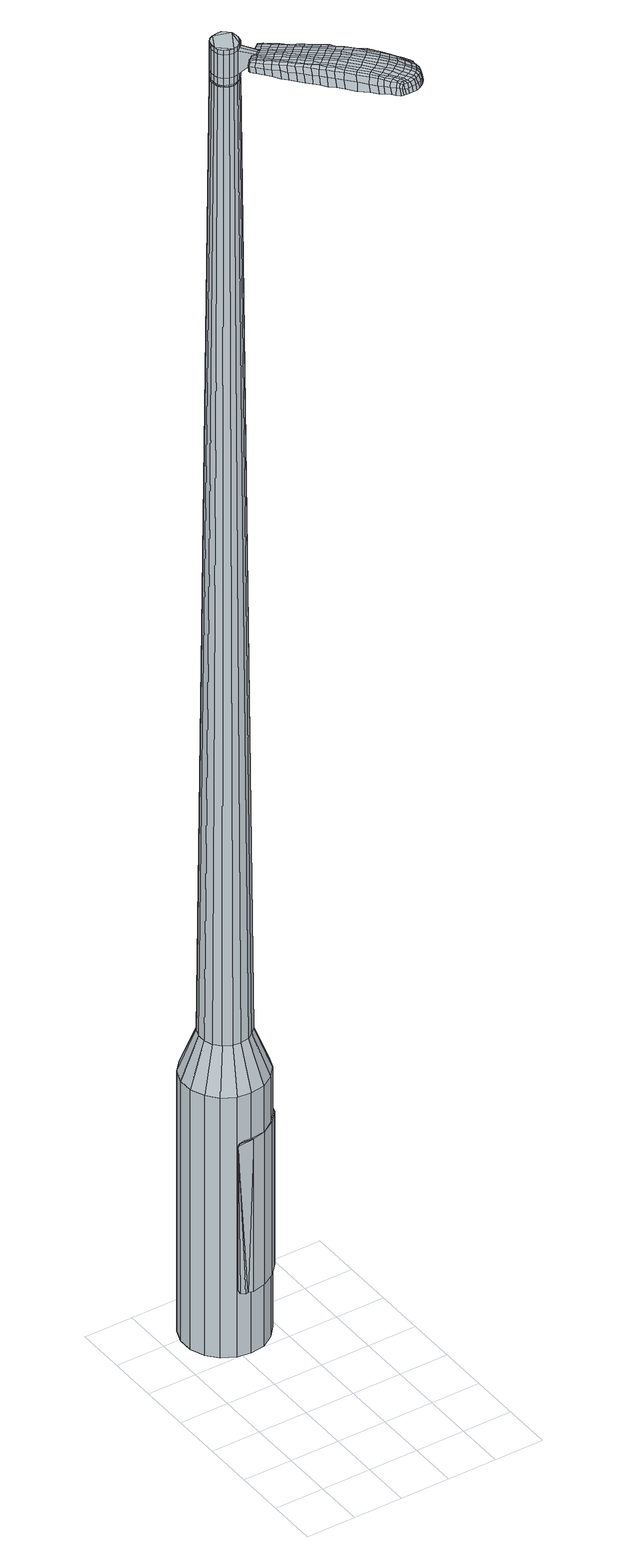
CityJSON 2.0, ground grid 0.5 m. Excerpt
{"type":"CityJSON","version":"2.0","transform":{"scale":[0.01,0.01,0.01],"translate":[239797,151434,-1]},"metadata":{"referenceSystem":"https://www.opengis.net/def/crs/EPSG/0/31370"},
"CityObjects":{
"object1":{"type":"GenericCityObject","attributes":{"cluster":862,"mean_distance_to_centroid":0.283,"new_centroid_x":239797.57,"new_centroid_y":151436.41,"mean_distance_to_camera":12.74,"H1":10.54,"H2":10.17,"Z_final":116.22,"cluster2":-1,"proj_x":239793.59,"proj_y":151439.79,"id_line":83741,"bearing_l":40.37,"distance":5.22,"orientation":"right","G_obj":310.37},"geometry":[{"type":"MultiSurface","lod":"2","boundaries":[[[0,1,2,3]],[[1,4,5,2]],[[4,6,7,5]],[[6,8,9,7]],[[8,10,11,9]],[[10,12,13,11]],[[12,14,15,13]],[[14,16,17,15]],[[16,18,19,17]],[[18,20,21,19]],[[20,22,23,21]],[[22,24,25,23]],[[24,26,27,25]],[[26,28,29,27]],[[28,30,31,29]],[[30,32,33,31]],[[32,34,35,33]],[[34,0,3,35]],[[36,37,38,39]],[[38,40,41,42]],[[41,43,42]],[[42,44,45,46]],[[45,47,46]],[[46,48,49,50]],[[49,51,50]],[[42,46,50,38]],[[50,52,39,38]],[[53,36,39]],[[2,5,7,35]],[[7,9,11,15]],[[11,13,15]],[[15,17,19,23]],[[19,21,23]],[[23,25,27,31]],[[27,29,31]],[[15,23,31,7]],[[31,33,35,7]],[[3,2,35]],[[1,0,54,55]],[[0,34,56,54]],[[34,32,57,56]],[[32,30,58,57]],[[30,28,59,58]],[[28,26,60,59]],[[26,24,61,60]],[[24,22,62,61]],[[22,20,63,62]],[[20,18,64,63]],[[18,16,65,64]],[[16,14,66,65]],[[14,12,67,66]],[[12,10,68,67]],[[10,8,69,68]],[[8,6,70,69]],[[6,4,71,70]],[[4,1,55,71]],[[55,54,72,73]],[[54,56,74,72]],[[56,57,75,74]],[[57,58,76,75]],[[58,59,77,76]],[[59,60,78,77]],[[60,61,79,78]],[[61,62,80,79]],[[62,63,81,80]],[[63,64,82,81]],[[64,65,83,82]],[[65,66,84,83]],[[66,67,85,84]],[[67,68,86,85]],[[68,69,87,86]],[[69,70,88,87]],[[70,71,89,88]],[[71,55,73,89]],[[90,91,92,93]],[[94,95,91,90]],[[75,96,95,94]],[[76,97,96,75]],[[98,99,97,76]],[[100,101,99,98]],[[102,103,101,100]],[[80,104,103,102]],[[105,106,104,80]],[[107,108,106,105]],[[109,110,108,107]],[[84,111,110,109]],[[112,113,111,84]],[[114,115,113,112]],[[116,117,115,114]],[[118,119,117,116]],[[120,121,119,118]],[[93,92,121,120]],[[122,123,124,125]],[[126,122,125,127]],[[128,126,127,129]],[[130,128,129,131]],[[132,130,131,133]],[[134,132,133,135]],[[136,134,135,137]],[[138,136,137,139]],[[140,138,139,141]],[[142,140,141,143]],[[144,142,143,145]],[[146,144,145,147]],[[148,146,147,149]],[[150,148,149,151]],[[152,150,151,153]],[[154,152,153,155]],[[73,72,90,93]],[[72,74,94,90]],[[74,75,94]],[[77,98,76]],[[77,78,100,98]],[[78,79,102,100]],[[79,80,102]],[[81,105,80]],[[81,82,107,105]],[[82,83,109,107]],[[83,84,109]],[[85,112,84]],[[85,86,114,112]],[[86,87,116,114]],[[87,88,118,116]],[[88,89,120,118]],[[89,73,93,120]],[[156,157,92,91]],[[157,158,121,92]],[[158,159,119,121]],[[159,160,117,119]],[[160,161,115,117]],[[161,162,113,115]],[[162,111,113]],[[163,110,111]],[[163,164,108,110]],[[164,165,106,108]],[[165,104,106]],[[166,103,104]],[[166,167,101,103]],[[167,168,99,101]],[[168,97,99]],[[169,95,96]],[[169,156,91,95]],[[39,52,154,170]],[[157,156,171,155]],[[53,39,170,123]],[[156,169,124,171]],[[36,53,123,122]],[[169,96,125,124]],[[37,36,122,126]],[[96,97,127,125]],[[38,37,126,128]],[[97,168,129,127]],[[40,38,128,130]],[[168,167,131,129]],[[41,40,130,132]],[[167,166,133,131]],[[43,41,132,134]],[[166,104,135,133]],[[42,43,134,136]],[[104,165,137,135]],[[44,42,136,138]],[[165,164,139,137]],[[45,44,138,140]],[[164,163,141,139]],[[47,45,140,142]],[[163,111,143,141]],[[46,47,142,144]],[[111,162,145,143]],[[48,46,144,146]],[[162,161,147,145]],[[49,48,146,148]],[[161,160,149,147]],[[51,49,148,150]],[[160,159,151,149]],[[50,51,150,152]],[[159,158,153,151]],[[52,50,152,154]],[[158,157,155,153]],[[154,155,172,173]],[[155,171,174,172]],[[171,124,175,174]],[[124,123,176,175]],[[123,170,177,176]],[[170,154,173,177]],[[178,179,180,181]],[[182,178,181,183]],[[178,182,184,185]],[[179,178,185,186]],[[187,188,189,190]],[[191,187,190,192]],[[187,191,193,194]],[[188,187,194,195]],[[196,197,198,199]],[[200,196,199,201]],[[196,200,202,203]],[[197,196,203,204]],[[205,206,207,208]],[[209,205,208,210]],[[205,209,211,212]],[[206,205,212,213]],[[214,215,216,217]],[[218,214,217,219]],[[214,218,220,221]],[[215,214,221,222]],[[223,224,225,226]],[[227,223,226,228]],[[223,227,229,230]],[[224,223,230,231]],[[232,233,234,235]],[[224,232,235,225]],[[232,224,231,236]],[[233,232,236,237]],[[238,239,240,241]],[[233,238,241,234]],[[238,233,237,242]],[[239,238,242,243]],[[244,182,183,245]],[[239,244,245,240]],[[244,239,243,246]],[[182,244,246,184]],[[247,248,249,250]],[[251,247,250,252]],[[247,251,253,254]],[[248,247,254,255]],[[256,257,258,259]],[[248,256,259,249]],[[256,248,255,260]],[[257,256,260,261]],[[262,263,264,265]],[[257,262,265,258]],[[262,257,261,266]],[[263,262,266,267]],[[268,269,270,271]],[[263,268,271,264]],[[268,263,267,272]],[[269,268,272,273]],[[274,179,186,275]],[[269,274,275,270]],[[274,269,273,276]],[[179,274,276,180]],[[277,278,279,280]],[[281,277,280,282]],[[277,281,283,284]],[[278,277,284,285]],[[286,287,288,289]],[[278,286,289,279]],[[286,278,285,290]],[[287,286,290,291]],[[292,293,294,295]],[[287,292,295,288]],[[292,287,291,296]],[[293,292,296,297]],[[298,191,192,299]],[[293,298,299,294]],[[298,293,297,300]],[[191,298,300,193]],[[301,302,303,304]],[[305,301,304,306]],[[301,305,307,308]],[[302,301,308,309]],[[310,311,312,313]],[[302,310,313,303]],[[310,302,309,314]],[[311,310,314,315]],[[316,317,318,319]],[[311,316,319,312]],[[316,311,315,320]],[[317,316,320,321]],[[322,323,324,325]],[[317,322,325,318]],[[322,317,321,326]],[[323,322,326,327]],[[328,188,195,329]],[[323,328,329,324]],[[328,323,327,330]],[[188,328,330,189]],[[331,217,216,332]],[[333,331,332,334]],[[331,333,335,336]],[[217,331,336,219]],[[337,333,334,338]],[[339,337,338,340]],[[337,339,341,342]],[[333,337,342,335]],[[343,339,340,344]],[[345,343,344,346]],[[343,345,347,348]],[[339,343,348,341]],[[349,345,346,350]],[[351,349,350,352]],[[349,351,353,354]],[[345,349,354,347]],[[355,351,352,356]],[[206,355,356,207]],[[355,206,213,357]],[[351,355,357,353]],[[358,359,204,203]],[[360,358,203,202]],[[358,360,361,362]],[[359,358,362,363]],[[364,365,363,362]],[[366,364,362,361]],[[364,366,367,368]],[[365,364,368,369]],[[370,371,369,368]],[[372,370,368,367]],[[370,372,373,374]],[[371,370,374,375]],[[376,377,375,374]],[[378,376,374,373]],[[376,378,211,209]],[[377,376,209,210]],[[379,380,381,382]],[[281,379,382,283]],[[379,281,282,383]],[[380,379,383,384]],[[385,200,201,386]],[[380,385,386,381]],[[385,380,384,387]],[[200,385,387,202]],[[388,389,390,391]],[[227,388,391,229]],[[388,227,228,392]],[[389,388,392,393]],[[394,395,396,397]],[[389,394,397,390]],[[394,389,393,398]],[[395,394,398,399]],[[400,197,204,401]],[[395,400,401,396]],[[400,395,399,402]],[[197,400,402,198]],[[403,404,405,406]],[[185,403,406,186]],[[403,185,184,407]],[[404,403,407,408]],[[409,410,411,412]],[[404,409,412,405]],[[409,404,408,413]],[[410,409,413,414]],[[415,208,207,416]],[[410,415,416,411]],[[415,410,414,417]],[[208,415,417,210]],[[418,419,420,421]],[[190,418,421,192]],[[418,190,189,422]],[[419,418,422,423]],[[424,212,211,425]],[[419,424,425,420]],[[424,419,423,426]],[[212,424,426,213]],[[427,428,429,430]],[[305,427,430,307]],[[427,305,306,431]],[[428,427,431,432]],[[433,218,219,434]],[[428,433,434,429]],[[433,428,432,435]],[[218,433,435,220]],[[436,437,438,439]],[[251,436,439,253]],[[436,251,252,440]],[[437,436,440,441]],[[442,443,444,445]],[[437,442,445,438]],[[442,437,441,446]],[[443,442,446,447]],[[448,215,222,449]],[[443,448,449,444]],[[448,443,447,450]],[[215,448,450,216]],[[451,452,441,440]],[[250,451,440,252]],[[451,250,249,453]],[[452,451,453,454]],[[455,456,447,446]],[[452,455,446,441]],[[455,452,454,457]],[[456,455,457,458]],[[459,332,216,450]],[[456,459,450,447]],[[459,456,458,460]],[[332,459,460,334]],[[461,462,463,464]],[[308,461,464,309]],[[461,308,307,430]],[[462,461,430,429]],[[465,336,335,466]],[[462,465,466,463]],[[465,462,429,434]],[[336,465,434,219]],[[467,468,454,453]],[[259,467,453,249]],[[467,259,258,469]],[[468,467,469,470]],[[471,472,458,457]],[[468,471,457,454]],[[471,468,470,473]],[[472,471,473,474]],[[475,338,334,460]],[[472,475,460,458]],[[475,472,474,476]],[[338,475,476,340]],[[477,478,479,480]],[[314,477,480,315]],[[477,314,309,464]],[[478,477,464,463]],[[481,342,341,482]],[[478,481,482,479]],[[481,478,463,466]],[[342,481,466,335]],[[483,484,470,469]],[[265,483,469,258]],[[483,265,264,485]],[[484,483,485,486]],[[487,488,474,473]],[[484,487,473,470]],[[487,484,486,489]],[[488,487,489,490]],[[491,344,340,476]],[[488,491,476,474]],[[491,488,490,492]],[[344,491,492,346]],[[493,494,495,496]],[[320,493,496,321]],[[493,320,315,480]],[[494,493,480,479]],[[497,348,347,498]],[[494,497,498,495]],[[497,494,479,482]],[[348,497,482,341]],[[499,500,486,485]],[[271,499,485,264]],[[499,271,270,501]],[[500,499,501,502]],[[503,504,490,489]],[[500,503,489,486]],[[503,500,502,505]],[[504,503,505,506]],[[507,350,346,492]],[[504,507,492,490]],[[507,504,506,508]],[[350,507,508,352]],[[509,510,511,512]],[[326,509,512,327]],[[509,326,321,496]],[[510,509,496,495]],[[513,354,353,514]],[[510,513,514,511]],[[513,510,495,498]],[[354,513,498,347]],[[515,516,502,501]],[[275,515,501,270]],[[515,275,186,406]],[[516,515,406,405]],[[517,518,506,505]],[[516,517,505,502]],[[517,516,405,412]],[[518,517,412,411]],[[519,356,352,508]],[[518,519,508,506]],[[519,518,411,416]],[[356,519,416,207]],[[520,521,423,422]],[[330,520,422,189]],[[520,330,327,512]],[[521,520,512,511]],[[522,357,213,426]],[[521,522,426,423]],[[522,521,511,514]],[[357,522,514,353]],[[523,524,384,383]],[[280,523,383,282]],[[523,280,279,525]],[[524,523,525,526]],[[527,360,202,387]],[[524,527,387,384]],[[527,524,526,528]],[[360,527,528,361]],[[529,530,531,532]],[[230,529,532,231]],[[529,230,229,391]],[[530,529,391,390]],[[533,534,535,536]],[[530,533,536,531]],[[533,530,390,397]],[[534,533,397,396]],[[537,359,363,538]],[[534,537,538,535]],[[537,534,396,401]],[[359,537,401,204]],[[539,540,526,525]],[[289,539,525,279]],[[539,289,288,541]],[[540,539,541,542]],[[543,366,361,528]],[[540,543,528,526]],[[543,540,542,544]],[[366,543,544,367]],[[545,546,547,548]],[[236,545,548,237]],[[545,236,231,532]],[[546,545,532,531]],[[549,550,551,552]],[[546,549,552,547]],[[549,546,531,536]],[[550,549,536,535]],[[553,365,369,554]],[[550,553,554,551]],[[553,550,535,538]],[[365,553,538,363]],[[555,556,542,541]],[[295,555,541,288]],[[555,295,294,557]],[[556,555,557,558]],[[559,372,367,544]],[[556,559,544,542]],[[559,556,558,560]],[[372,559,560,373]],[[561,562,563,564]],[[242,561,564,243]],[[561,242,237,548]],[[562,561,548,547]],[[565,566,567,568]],[[562,565,568,563]],[[565,562,547,552]],[[566,565,552,551]],[[569,371,375,570]],[[566,569,570,567]],[[569,566,551,554]],[[371,569,554,369]],[[571,572,558,557]],[[299,571,557,294]],[[571,299,192,421]],[[572,571,421,420]],[[573,378,373,560]],[[572,573,560,558]],[[573,572,420,425]],[[378,573,425,211]],[[574,575,408,407]],[[246,574,407,184]],[[574,246,243,564]],[[575,574,564,563]],[[576,577,414,413]],[[575,576,413,408]],[[576,575,563,568]],[[577,576,568,567]],[[578,377,210,417]],[[577,578,417,414]],[[578,577,567,570]],[[377,578,570,375]],[[579,580,581,582]],[[582,581,583,584]],[[585,583,581,586]],[[586,581,580,587]],[[588,589,590,591]],[[591,590,592,593]],[[594,592,590,595]],[[595,590,589,596]],[[597,598,599,600]],[[600,599,601,602]],[[603,601,599,604]],[[604,599,598,605]],[[606,607,608,609]],[[609,608,610,611]],[[612,610,608,613]],[[613,608,607,614]],[[615,616,617,618]],[[618,617,619,620]],[[621,619,617,622]],[[622,617,616,623]],[[624,625,626,627]],[[627,626,628,629]],[[630,628,626,631]],[[631,626,625,632]],[[633,634,635,636]],[[636,635,625,624]],[[632,625,635,637]],[[637,635,634,638]],[[639,640,641,642]],[[642,641,634,633]],[[638,634,641,643]],[[643,641,640,644]],[[584,583,645,646]],[[646,645,640,639]],[[644,640,645,647]],[[647,645,583,585]],[[648,649,650,651]],[[651,650,652,653]],[[654,652,650,655]],[[655,650,649,656]],[[657,658,659,660]],[[660,659,649,648]],[[656,649,659,661]],[[661,659,658,662]],[[663,664,665,666]],[[666,665,658,657]],[[662,658,665,667]],[[667,665,664,668]],[[669,670,671,672]],[[672,671,664,663]],[[668,664,671,673]],[[673,671,670,674]],[[587,580,675,676]],[[676,675,670,669]],[[674,670,675,677]],[[677,675,580,579]],[[678,679,680,681]],[[681,680,682,683]],[[684,682,680,685]],[[685,680,679,686]],[[687,688,689,690]],[[690,689,679,678]],[[686,679,689,691]],[[691,689,688,692]],[[693,694,695,696]],[[696,695,688,687]],[[692,688,695,697]],[[697,695,694,698]],[[593,592,699,700]],[[700,699,694,693]],[[698,694,699,701]],[[701,699,592,594]],[[702,703,704,705]],[[705,704,706,707]],[[708,706,704,709]],[[709,704,703,710]],[[711,712,713,714]],[[714,713,703,702]],[[710,703,713,715]],[[715,713,712,716]],[[717,718,719,720]],[[720,719,712,711]],[[716,712,719,721]],[[721,719,718,722]],[[723,724,725,726]],[[726,725,718,717]],[[722,718,725,727]],[[727,725,724,728]],[[596,589,729,730]],[[730,729,724,723]],[[728,724,729,731]],[[731,729,589,588]],[[615,618,732,733]],[[733,732,734,735]],[[736,734,732,737]],[[737,732,618,620]],[[735,734,738,739]],[[739,738,740,741]],[[742,740,738,743]],[[743,738,734,736]],[[741,740,744,745]],[[745,744,746,747]],[[748,746,744,749]],[[749,744,740,742]],[[747,746,750,751]],[[751,750,752,753]],[[754,752,750,755]],[[755,750,746,748]],[[753,752,756,757]],[[757,756,607,606]],[[614,607,756,758]],[[758,756,752,754]],[[605,759,760,604]],[[604,760,761,603]],[[762,761,760,763]],[[763,760,759,764]],[[764,765,766,763]],[[763,766,767,762]],[[768,767,766,769]],[[769,766,765,770]],[[770,771,772,769]],[[769,772,773,768]],[[774,773,772,775]],[[775,772,771,776]],[[776,777,778,775]],[[775,778,779,774]],[[612,779,778,610]],[[610,778,777,611]],[[780,781,782,783]],[[783,782,682,684]],[[683,682,782,784]],[[784,782,781,785]],[[602,601,786,787]],[[787,786,781,780]],[[785,781,786,788]],[[788,786,601,603]],[[789,790,791,792]],[[792,791,628,630]],[[629,628,791,793]],[[793,791,790,794]],[[795,796,797,798]],[[798,797,790,789]],[[794,790,797,799]],[[799,797,796,800]],[[605,598,801,802]],[[802,801,796,795]],[[800,796,801,803]],[[803,801,598,597]],[[804,805,806,807]],[[807,806,586,587]],[[585,586,806,808]],[[808,806,805,809]],[[810,811,812,813]],[[813,812,805,804]],[[809,805,812,814]],[[814,812,811,815]],[[606,609,816,817]],[[817,816,811,810]],[[815,811,816,818]],[[818,816,609,611]],[[819,820,821,822]],[[822,821,591,593]],[[588,591,821,823]],[[823,821,820,824]],[[612,613,825,826]],[[826,825,820,819]],[[824,820,825,827]],[[827,825,613,614]],[[828,829,830,831]],[[831,830,706,708]],[[707,706,830,832]],[[832,830,829,833]],[[620,619,834,835]],[[835,834,829,828]],[[833,829,834,836]],[[836,834,619,621]],[[837,838,839,840]],[[840,839,652,654]],[[653,652,839,841]],[[841,839,838,842]],[[843,844,845,846]],[[846,845,838,837]],[[842,838,845,847]],[[847,845,844,848]],[[623,616,849,850]],[[850,849,844,843]],[[848,844,849,851]],[[851,849,616,615]],[[842,852,853,841]],[[841,853,651,653]],[[648,651,853,854]],[[854,853,852,855]],[[848,856,857,847]],[[847,857,852,842]],[[855,852,857,858]],[[858,857,856,859]],[[615,733,860,851]],[[851,860,856,848]],[[859,856,860,861]],[[861,860,733,735]],[[862,863,864,865]],[[865,864,709,710]],[[708,709,864,831]],[[831,864,863,828]],[[736,737,866,867]],[[867,866,863,862]],[[828,863,866,835]],[[835,866,737,620]],[[855,868,869,854]],[[854,869,660,648]],[[657,660,869,870]],[[870,869,868,871]],[[859,872,873,858]],[[858,873,868,855]],[[871,868,873,874]],[[874,873,872,875]],[[735,739,876,861]],[[861,876,872,859]],[[875,872,876,877]],[[877,876,739,741]],[[878,879,880,881]],[[881,880,715,716]],[[710,715,880,865]],[[865,880,879,862]],[[742,743,882,883]],[[883,882,879,878]],[[862,879,882,867]],[[867,882,743,736]],[[871,884,885,870]],[[870,885,666,657]],[[663,666,885,886]],[[886,885,884,887]],[[875,888,889,874]],[[874,889,884,871]],[[887,884,889,890]],[[890,889,888,891]],[[741,745,892,877]],[[877,892,888,875]],[[891,888,892,893]],[[893,892,745,747]],[[894,895,896,897]],[[897,896,721,722]],[[716,721,896,881]],[[881,896,895,878]],[[748,749,898,899]],[[899,898,895,894]],[[878,895,898,883]],[[883,898,749,742]],[[887,900,901,886]],[[886,901,672,663]],[[669,672,901,902]],[[901,900,902]],[[891,903,904,890]],[[890,904,900,887]],[[902,900,904,905]],[[905,904,903,906]],[[747,751,907,893]],[[893,907,903,891]],[[906,903,907,908]],[[908,907,751,753]],[[909,910,911,912]],[[912,911,727,728]],[[722,727,911,897]],[[897,911,910,894]],[[754,755,913,914]],[[914,913,910,909]],[[894,910,913,899]],[[899,913,755,748]],[[915,916,902]],[[902,916,676,669]],[[587,676,916,807]],[[807,916,915,804]],[[906,917,918,905]],[[905,918,915,902]],[[804,915,918,813]],[[813,918,917,810]],[[753,757,919,908]],[[908,919,917,906]],[[810,917,919,817]],[[817,919,757,606]],[[824,920,921,823]],[[823,921,731,588]],[[728,731,921,912]],[[912,921,920,909]],[[614,758,922,827]],[[827,922,920,824]],[[909,920,922,914]],[[914,922,758,754]],[[785,923,924,784]],[[784,924,681,683]],[[678,681,924,925]],[[925,924,923,926]],[[603,761,927,788]],[[788,927,923,785]],[[926,923,927,928]],[[928,927,761,762]],[[929,930,931,932]],[[932,931,631,632]],[[630,631,931,792]],[[792,931,930,789]],[[933,934,935,936]],[[936,935,930,929]],[[789,930,935,798]],[[798,935,934,795]],[[764,759,937,938]],[[938,937,934,933]],[[795,934,937,802]],[[802,937,759,605]],[[926,939,940,925]],[[925,940,690,678]],[[687,690,940,941]],[[941,940,939,942]],[[762,767,943,928]],[[928,943,939,926]],[[942,939,943,944]],[[944,943,767,768]],[[945,946,947,948]],[[948,947,637,638]],[[632,637,947,932]],[[932,947,946,929]],[[949,950,951,952]],[[952,951,946,945]],[[929,946,951,936]],[[936,951,950,933]],[[770,765,953,954]],[[954,953,950,949]],[[933,950,953,938]],[[938,953,765,764]],[[942,955,956,941]],[[941,956,696,687]],[[693,696,956,957]],[[957,956,955,958]],[[768,773,959,944]],[[944,959,955,942]],[[958,955,959,960]],[[960,959,773,774]],[[961,962,963,964]],[[964,963,643,644]],[[638,643,963,948]],[[948,963,962,945]],[[965,966,967,968]],[[968,967,962,961]],[[945,962,967,952]],[[952,967,966,949]],[[776,771,969,970]],[[970,969,966,965]],[[949,966,969,954]],[[954,969,771,770]],[[958,971,972,957]],[[957,972,700,693]],[[593,700,972,822]],[[822,972,971,819]],[[774,779,973,960]],[[960,973,971,958]],[[819,971,973,826]],[[826,973,779,612]],[[809,974,975,808]],[[808,975,647,585]],[[644,647,975,964]],[[964,975,974,961]],[[815,976,977,814]],[[814,977,974,809]],[[961,974,977,968]],[[968,977,976,965]],[[611,777,978,818]],[[818,978,976,815]],[[965,976,978,970]],[[970,978,777,776]],[[579,582,181,180]],[[582,584,183,181]],[[594,595,194,193]],[[595,596,195,194]],[[597,600,199,198]],[[600,602,201,199]],[[621,622,221,220]],[[622,623,222,221]],[[624,627,226,225]],[[627,629,228,226]],[[633,636,235,234]],[[636,624,225,235]],[[639,642,241,240]],[[642,633,234,241]],[[584,646,245,183]],[[646,639,240,245]],[[654,655,254,253]],[[655,656,255,254]],[[656,661,260,255]],[[661,662,261,260]],[[662,667,266,261]],[[667,668,267,266]],[[668,673,272,267]],[[673,674,273,272]],[[674,677,276,273]],[[677,579,180,276]],[[684,685,284,283]],[[685,686,285,284]],[[686,691,290,285]],[[691,692,291,290]],[[692,697,296,291]],[[697,698,297,296]],[[698,701,300,297]],[[701,594,193,300]],[[702,705,304,303]],[[705,707,306,304]],[[711,714,313,312]],[[714,702,303,313]],[[717,720,319,318]],[[720,711,312,319]],[[723,726,325,324]],[[726,717,318,325]],[[596,730,329,195]],[[730,723,324,329]],[[780,783,382,381]],[[783,684,283,382]],[[602,787,386,201]],[[787,780,381,386]],[[629,793,392,228]],[[793,794,393,392]],[[794,799,398,393]],[[799,800,399,398]],[[800,803,402,399]],[[803,597,198,402]],[[707,832,431,306]],[[832,833,432,431]],[[833,836,435,432]],[[836,621,220,435]],[[837,840,439,438]],[[840,654,253,439]],[[843,846,445,444]],[[846,837,438,445]],[[623,850,449,222]],[[850,843,444,449]],[[979,980,981,982]],[[983,984,982,981]],[[985,986,987,988]],[[989,990,991,992]],[[980,993,994,981]],[[995,983,981,994]],[[996,985,988,997]],[[998,999,990,989]],[[993,1000,1001,994]],[[1001,1002,995,994]],[[1003,996,997,1004]],[[1005,999,998,1006]],[[1000,1007,1008,1001]],[[1008,1009,1002,1001]],[[1010,1003,1004,1011]],[[1012,1005,1006,1013]],[[1014,1015,1016,1017]],[[1018,1019,1015,1014]],[[1018,1020,1021,1019]],[[1020,1022,1023,1021]],[[1024,1025,1026,1027]],[[1028,1029,1025,1024]],[[1030,1031,1029,1028]],[[1032,1033,1031,1030]],[[1027,1016,1015,1024]],[[1024,1015,1019,1028]],[[1019,1021,1030,1028]],[[1021,1023,1032,1030]],[[988,987,984,983]],[[997,988,983,995]],[[1002,1004,997,995]],[[1009,1011,1004,1002]],[[989,992,986,985]],[[998,989,985,996]],[[1006,998,996,1003]],[[1013,1006,1003,1010]],[[990,1014,1017,991]],[[999,1018,1014,990]],[[1020,1018,999,1005]],[[1022,1020,1005,1012]],[[1034,1035,1036,1037]],[[1036,1038,1039,1040]],[[1036,1040,1041,1042]],[[1036,1042,1037]],[[1043,1034,1037,1044]],[[1045,1044,1037,1046]],[[1047,1046,1037]],[[1048,1036,1035,1049]],[[1050,1048,1049,1051]],[[1052,1050,1051,1053]],[[1054,1052,1053,1055]],[[1056,1054,1055,1057]],[[1057,1058,1059,1060]],[[1057,1060,1061,1062]],[[1057,1062,1063,1064]],[[1063,1065,1066,1067]],[[1063,1067,1068,1069]],[[1063,1069,1064]],[[1057,1064,1056]],[[1070,1071,1035,1034]],[[1072,1073,1038,1036]],[[1074,1075,1047,1037]],[[1071,1076,1049,1035]],[[1077,1072,1036,1048]],[[1076,1078,1051,1049]],[[1079,1077,1048,1050]],[[1078,1080,1053,1051]],[[1081,1079,1050,1052]],[[1080,1082,1055,1053]],[[1083,1081,1052,1054]],[[1082,1084,1057,1055]],[[1085,1083,1054,1056]],[[1084,1086,1058,1057]],[[1087,1088,1065,1063]],[[1089,1085,1056,1064]],[[1059,1058,1086,1090]],[[1060,1059,1090,1091]],[[1061,1060,1091,1092]],[[1062,1061,1092,1093]],[[1063,1062,1093,1087]],[[1094,1070,1034,1043]],[[1095,1094,1043,1044]],[[1096,1095,1044,1045]],[[1097,1096,1045,1046]],[[1075,1097,1046,1047]],[[1039,1038,1073,1098]],[[1066,1065,1088,1099]],[[1040,1039,1098,1100]],[[1041,1040,1100,1101]],[[1042,1041,1101,1102]],[[1037,1042,1102,1074]],[[1067,1066,1099,1103]],[[1068,1067,1103,1104]],[[1069,1068,1104,1105]],[[1064,1069,1105,1089]]]}]}
},
"vertices":[
[86,209,384],[74,201,384],[74,201,96],[86,209,96],[59,199,384],[59,199,96],[45,201,384],[45,201,96],[32,208,384],[32,208,96],[23,219,384],[23,219,96],[17,233,384],[17,233,96],[17,248,384],[17,248,96],[22,262,384],[22,262,96],[32,273,384],[32,273,96],[44,281,384],[44,281,96],[59,283,384],[59,283,96],[73,281,384],[73,281,96],[86,273,384],[86,273,96],[96,262,384],[96,262,96],[101,248,384],[101,248,96],[101,234,384],[101,234,96],[96,220,384],[96,220,96],[72,239,1524],[72,243,1524],[71,248,1524],[68,231,1524],[68,251,1524],[64,254,1524],[54,253,1524],[59,254,1524],[50,251,1524],[47,248,1524],[46,238,1524],[46,243,1524],[47,234,1524],[50,230,1524],[59,227,1524],[55,228,1524],[64,228,1524],[71,234,1524],[75,222,429],[68,217,429],[81,228,429],[84,237,429],[84,245,429],[81,254,429],[75,260,429],[68,265,429],[59,266,429],[50,264,429],[43,260,429],[37,253,429],[34,245,429],[34,236,429],[37,228,429],[43,221,429],[51,217,429],[59,216,429],[68,231,1483],[64,228,1483],[71,234,1483],[72,239,1483],[72,243,1483],[71,248,1483],[68,251,1483],[64,254,1483],[59,254,1483],[54,253,1483],[50,251,1483],[47,248,1483],[46,243,1483],[46,238,1483],[47,234,1483],[50,230,1483],[55,228,1483],[59,227,1483],[67,231,1483],[67,231,1485],[64,229,1485],[64,229,1483],[70,234,1483],[70,234,1485],[72,239,1485],[72,243,1485],[70,247,1483],[70,247,1485],[67,251,1483],[67,251,1485],[63,253,1483],[63,253,1485],[59,254,1485],[55,253,1483],[55,253,1485],[51,251,1483],[51,251,1485],[48,247,1483],[48,247,1485],[46,243,1485],[46,239,1483],[46,239,1485],[48,234,1483],[48,234,1485],[51,231,1483],[51,231,1485],[55,229,1483],[55,229,1485],[59,228,1483],[59,228,1485],[72,239,1519],[71,234,1519],[71,234,1493],[72,239,1493],[72,243,1519],[72,243,1493],[71,248,1519],[71,248,1493],[68,251,1519],[68,251,1493],[64,254,1519],[64,254,1493],[59,254,1519],[59,254,1493],[54,253,1519],[54,253,1493],[50,251,1519],[50,251,1493],[47,248,1519],[47,248,1493],[46,243,1519],[46,243,1493],[46,238,1519],[46,238,1493],[47,234,1519],[47,234,1493],[50,230,1519],[50,230,1493],[55,228,1519],[55,228,1493],[59,227,1519],[59,227,1493],[64,228,1519],[64,228,1493],[68,231,1485],[64,228,1485],[59,227,1485],[55,228,1485],[50,230,1485],[47,234,1485],[46,238,1485],[47,248,1485],[50,251,1485],[54,253,1485],[64,254,1485],[68,251,1485],[71,248,1485],[71,234,1485],[68,231,1519],[68,231,1493],[77,214,1513],[77,214,1518],[80,216,1513],[82,218,1513],[82,218,1518],[80,216,1518],[113,147,1519],[109,153,1518],[108,151,1509],[113,145,1510],[118,141,1519],[118,139,1510],[119,142,1526],[114,149,1525],[109,155,1525],[142,172,1519],[138,177,1518],[136,177,1525],[141,172,1525],[148,166,1519],[146,165,1526],[150,166,1510],[144,172,1510],[140,177,1509],[177,105,1519],[174,102,1519],[174,102,1513],[177,104,1513],[179,108,1519],[180,108,1513],[178,109,1524],[176,106,1524],[173,104,1524],[129,161,1530],[124,167,1529],[121,165,1529],[126,159,1530],[135,154,1531],[132,152,1531],[137,157,1530],[131,164,1530],[127,169,1529],[76,223,1512],[74,221,1512],[75,220,1517],[77,222,1517],[78,224,1512],[79,223,1517],[79,224,1506],[77,222,1506],[75,220,1506],[152,103,1519],[150,105,1519],[149,104,1512],[152,101,1512],[154,102,1518],[154,100,1512],[155,103,1522],[153,104,1523],[151,106,1524],[146,109,1519],[142,113,1519],[142,111,1512],[146,107,1512],[147,110,1524],[143,114,1525],[138,117,1519],[133,123,1519],[133,121,1511],[138,115,1511],[139,118,1526],[134,124,1526],[126,132,1519],[125,130,1510],[126,133,1526],[68,206,1513],[73,200,1513],[73,201,1518],[69,207,1517],[65,211,1512],[66,211,1516],[65,210,1506],[68,205,1507],[73,199,1507],[77,194,1514],[82,188,1515],[82,190,1520],[78,195,1519],[77,193,1507],[82,186,1507],[86,182,1515],[91,176,1516],[91,178,1522],[87,184,1521],[86,180,1508],[91,174,1508],[95,170,1517],[100,164,1517],[100,166,1524],[96,172,1523],[95,168,1508],[99,162,1509],[104,159,1518],[105,160,1524],[104,157,1509],[180,126,1519],[178,128,1519],[177,128,1524],[179,125,1523],[181,123,1518],[180,123,1522],[183,123,1512],[182,126,1512],[180,128,1512],[176,132,1519],[172,137,1519],[171,137,1525],[174,132,1524],[177,132,1512],[174,137,1512],[169,142,1519],[164,148,1519],[162,148,1526],[167,141,1526],[170,142,1511],[165,148,1511],[156,157,1519],[154,156,1526],[158,157,1510],[92,226,1513],[97,220,1513],[98,220,1507],[93,226,1507],[87,230,1512],[89,229,1506],[88,228,1516],[90,225,1517],[95,220,1518],[102,215,1514],[107,209,1515],[109,209,1507],[104,215,1507],[101,215,1519],[106,209,1520],[112,204,1515],[118,199,1516],[119,199,1508],[114,204,1508],[111,204,1521],[116,198,1522],[123,193,1517],[128,188,1517],[130,188,1509],[125,193,1508],[121,193,1523],[126,188,1524],[133,183,1518],[135,183,1509],[131,182,1524],[80,217,1519],[78,216,1519],[85,212,1520],[83,210,1520],[87,214,1520],[83,219,1519],[90,206,1522],[88,204,1522],[95,200,1523],[93,199,1523],[97,202,1523],[92,208,1521],[100,195,1524],[98,193,1524],[105,189,1525],[102,187,1525],[107,191,1525],[102,197,1524],[109,184,1526],[107,182,1526],[114,178,1527],[112,176,1527],[117,180,1527],[112,186,1526],[119,172,1528],[117,170,1528],[122,175,1528],[174,108,1527],[171,106,1527],[176,112,1526],[173,115,1527],[171,112,1528],[168,109,1528],[167,117,1529],[164,114,1529],[169,120,1528],[165,125,1530],[162,122,1530],[159,120,1530],[157,128,1531],[154,125,1531],[160,131,1530],[154,138,1531],[151,135,1531],[148,132,1531],[143,144,1531],[140,142,1531],[146,147,1531],[182,121,1518],[182,118,1519],[183,118,1513],[183,121,1513],[180,122,1523],[180,119,1523],[181,113,1519],[182,113,1513],[180,114,1524],[156,101,1518],[159,100,1518],[159,101,1523],[156,102,1523],[156,99,1513],[159,99,1513],[163,100,1519],[167,100,1519],[166,101,1524],[162,101,1523],[163,99,1513],[167,99,1513],[170,101,1519],[169,102,1524],[171,100,1513],[115,150,1528],[116,151,1528],[112,157,1528],[110,156,1527],[120,143,1528],[122,144,1529],[118,153,1529],[121,155,1530],[116,161,1529],[114,159,1528],[124,146,1529],[127,148,1530],[123,157,1530],[119,163,1529],[129,150,1531],[139,171,1528],[138,169,1529],[144,163,1529],[145,164,1528],[134,176,1527],[133,175,1528],[135,167,1529],[141,160,1530],[130,172,1528],[85,230,1512],[84,229,1512],[84,228,1517],[86,229,1517],[87,230,1506],[85,229,1506],[81,227,1512],[82,226,1517],[82,227,1506],[65,213,1512],[66,214,1512],[66,213,1506],[65,212,1506],[66,212,1517],[67,214,1517],[68,216,1512],[70,217,1512],[70,216,1506],[68,215,1506],[69,215,1517],[71,217,1517],[72,219,1512],[72,218,1506],[73,218,1517],[70,208,1519],[71,209,1519],[74,202,1520],[75,204,1520],[73,211,1519],[74,213,1519],[77,205,1520],[79,207,1520],[76,214,1519],[81,208,1520],[89,225,1519],[88,224,1519],[93,218,1520],[94,219,1520],[85,222,1519],[90,216,1520],[79,197,1521],[80,198,1521],[83,191,1522],[85,192,1522],[82,199,1521],[84,201,1521],[86,193,1522],[89,195,1523],[86,203,1522],[91,197,1523],[99,214,1521],[98,213,1521],[103,207,1522],[104,208,1522],[95,210,1521],[100,205,1522],[88,185,1523],[89,186,1523],[92,179,1524],[94,180,1524],[91,188,1523],[93,189,1524],[96,182,1525],[98,184,1525],[95,191,1524],[100,185,1525],[110,203,1523],[108,202,1523],[113,196,1524],[115,198,1524],[105,199,1524],[110,194,1525],[97,173,1525],[98,174,1525],[101,167,1526],[103,168,1526],[100,176,1526],[103,178,1526],[105,170,1527],[107,172,1527],[105,180,1526],[109,174,1527],[120,192,1525],[118,191,1525],[123,185,1526],[125,187,1526],[115,188,1526],[120,183,1527],[106,162,1527],[107,163,1527],[109,164,1527],[112,166,1528],[114,168,1528],[130,182,1527],[128,180,1527],[125,177,1528],[179,123,1525],[179,121,1525],[177,126,1526],[176,124,1526],[178,116,1526],[175,119,1527],[155,104,1525],[157,103,1525],[155,106,1526],[152,106,1525],[160,103,1525],[164,103,1526],[161,106,1527],[158,106,1526],[168,104,1526],[165,108,1527],[174,131,1526],[173,128,1527],[170,135,1527],[169,133,1528],[172,124,1528],[167,129,1529],[149,110,1526],[151,110,1527],[147,114,1528],[144,114,1527],[154,110,1527],[157,111,1528],[153,116,1529],[149,115,1528],[161,112,1528],[156,118,1530],[166,140,1528],[165,138,1529],[161,147,1528],[160,145,1529],[163,135,1529],[157,141,1530],[140,119,1528],[142,119,1528],[137,126,1529],[135,125,1528],[145,120,1529],[148,122,1530],[142,128,1530],[139,127,1530],[151,123,1530],[145,130,1531],[153,156,1529],[152,154,1529],[149,151,1530],[127,134,1528],[129,135,1529],[132,136,1530],[135,138,1530],[137,140,1531],[110,152,1509],[110,154,1518],[115,148,1518],[114,146,1509],[120,142,1519],[120,140,1510],[120,143,1525],[115,150,1525],[111,156,1525],[134,176,1525],[136,176,1518],[141,171,1518],[139,170,1525],[147,164,1519],[145,164,1525],[149,164,1510],[143,171,1509],[138,176,1509],[173,104,1513],[172,104,1519],[175,106,1519],[176,106,1513],[177,109,1519],[178,109,1513],[176,110,1524],[174,107,1524],[172,105,1524],[122,164,1528],[124,166,1528],[129,161,1529],[126,159,1529],[135,154,1529],[132,152,1529],[137,156,1529],[131,163,1529],[127,169,1528],[76,218,1516],[76,219,1512],[78,221,1512],[78,220,1516],[80,223,1512],[80,222,1516],[81,222,1506],[78,220,1506],[76,218,1506],[151,105,1512],[151,107,1519],[153,105,1518],[153,103,1512],[155,103,1518],[155,102,1512],[155,104,1522],[154,106,1523],[152,108,1523],[143,112,1512],[144,114,1519],[148,110,1519],[147,108,1512],[148,111,1524],[144,115,1525],[134,122,1511],[135,124,1519],[140,118,1519],[139,116,1511],[140,120,1525],[135,126,1526],[127,133,1519],[127,131,1510],[128,134,1526],[75,202,1518],[75,201,1513],[70,207,1513],[71,208,1517],[67,211,1512],[68,211,1515],[67,210,1506],[70,206,1506],[74,200,1507],[84,191,1520],[84,189,1514],[79,195,1514],[80,196,1519],[79,194,1507],[83,188,1507],[93,179,1522],[93,177,1516],[88,183,1515],[89,185,1521],[88,181,1508],[92,175,1508],[102,167,1523],[101,166,1517],[97,171,1516],[98,173,1522],[97,169,1508],[101,164,1508],[106,160,1517],[106,161,1524],[105,158,1509],[175,127,1523],[177,127,1519],[178,125,1518],[177,124,1523],[179,123,1518],[178,123,1522],[181,123,1512],[180,125,1512],[178,127,1512],[169,136,1525],[171,136,1519],[174,131,1519],[173,131,1524],[176,131,1512],[172,136,1512],[160,146,1526],[162,147,1519],[167,141,1519],[165,140,1525],[169,141,1511],[164,147,1511],[155,155,1519],[153,155,1526],[156,155,1510],[97,219,1507],[95,219,1513],[90,224,1513],[92,224,1506],[87,228,1512],[88,228,1506],[87,227,1515],[89,224,1517],[94,219,1518],[108,208,1507],[106,208,1514],[101,213,1514],[102,213,1507],[99,213,1519],[104,208,1520],[118,197,1508],[116,197,1516],[111,203,1515],[113,203,1508],[110,202,1521],[115,197,1522],[128,186,1508],[126,186,1517],[121,192,1516],[123,192,1508],[120,192,1522],[125,186,1523],[131,181,1517],[133,181,1509],[130,181,1524],[81,217,1518],[79,215,1518],[86,211,1519],[84,210,1519],[88,213,1519],[83,219,1518],[90,206,1520],[88,204,1520],[95,200,1521],[93,198,1521],[98,202,1521],[93,208,1520],[100,194,1523],[98,193,1523],[105,189,1524],[103,187,1524],[107,191,1524],[102,196,1523],[110,183,1525],[108,181,1525],[114,177,1526],[112,176,1526],[117,180,1526],[112,185,1525],[119,172,1527],[117,170,1527],[122,174,1527],[170,107,1526],[173,109,1526],[175,112,1525],[172,115,1526],[170,112,1526],[168,110,1526],[163,115,1528],[166,117,1528],[168,120,1527],[164,125,1528],[161,123,1529],[159,120,1529],[154,126,1530],[157,128,1530],[159,131,1529],[154,137,1530],[151,135,1530],[148,133,1530],[140,142,1530],[143,144,1530],[146,147,1530],[181,118,1513],[180,118,1518],[180,121,1518],[181,121,1512],[178,122,1523],[178,119,1523],[179,114,1519],[180,114,1513],[178,115,1523],[159,103,1523],[159,102,1518],[157,103,1518],[157,104,1523],[157,101,1512],[159,101,1512],[166,103,1523],[166,102,1519],[163,102,1519],[162,103,1523],[163,101,1513],[167,101,1513],[170,103,1519],[169,104,1524],[170,102,1513],[112,157,1527],[117,152,1527],[116,151,1527],[111,156,1526],[121,144,1527],[122,145,1528],[117,161,1528],[121,155,1528],[119,153,1528],[114,159,1527],[124,146,1528],[127,148,1529],[124,157,1529],[119,162,1528],[130,150,1529],[143,162,1528],[137,169,1527],[138,170,1527],[144,163,1527],[134,175,1526],[133,174,1527],[135,166,1528],[140,159,1528],[130,171,1527],[85,226,1516],[85,227,1512],[86,228,1512],[86,227,1516],[87,228,1506],[86,227,1506],[83,225,1512],[83,224,1516],[84,225,1506],[68,211,1506],[68,212,1512],[67,212,1512],[67,211,1506],[68,212,1516],[69,212,1516],[72,215,1506],[71,216,1512],[69,214,1512],[70,213,1506],[70,214,1516],[72,215,1516],[74,217,1512],[74,217,1506],[74,217,1516],[72,209,1518],[71,208,1518],[75,203,1519],[76,203,1519],[75,212,1518],[73,210,1518],[78,205,1519],[80,206,1519],[77,213,1518],[82,208,1519],[93,218,1519],[88,223,1518],[89,224,1518],[94,218,1519],[86,221,1518],[91,215,1519],[81,197,1520],[80,197,1520],[85,191,1521],[85,192,1521],[84,201,1520],[82,199,1520],[87,193,1521],[89,195,1521],[86,202,1520],[91,197,1521],[103,207,1521],[98,212,1520],[99,213,1520],[104,207,1521],[95,210,1520],[100,204,1521],[90,186,1522],[89,185,1522],[94,179,1523],[94,180,1523],[94,189,1522],[92,187,1522],[96,181,1523],[98,183,1524],[96,191,1523],[101,185,1524],[113,196,1523],[108,201,1522],[109,202,1522],[114,196,1523],[105,199,1522],[110,193,1523],[99,174,1524],[98,174,1524],[103,168,1525],[103,178,1525],[101,176,1524],[105,170,1525],[108,172,1526],[105,179,1525],[110,174,1526],[123,185,1525],[118,190,1524],[119,191,1524],[124,186,1525],[115,188,1524],[120,182,1525],[108,163,1526],[107,162,1526],[112,166,1527],[110,164,1526],[115,168,1527],[128,179,1526],[129,180,1526],[125,177,1526],[177,121,1524],[177,123,1524],[175,126,1525],[175,124,1525],[176,116,1525],[174,119,1525],[155,107,1525],[157,105,1524],[155,105,1524],[153,108,1525],[161,107,1526],[164,105,1525],[161,105,1524],[158,107,1525],[167,106,1525],[165,108,1526],[172,128,1526],[172,130,1526],[169,135,1526],[168,133,1527],[171,124,1526],[166,129,1527],[147,115,1527],[151,111,1526],[149,111,1526],[145,116,1526],[153,117,1528],[157,112,1527],[154,111,1526],[150,116,1527],[160,113,1527],[156,118,1528],[164,138,1527],[165,140,1527],[160,146,1527],[159,144,1528],[162,134,1528],[157,141,1529],[137,126,1528],[143,120,1527],[141,120,1527],[136,126,1527],[143,129,1529],[148,122,1529],[145,121,1528],[140,127,1528],[151,124,1529],[146,131,1530],[151,153,1528],[152,155,1528],[149,150,1529],[130,135,1528],[129,135,1528],[135,138,1529],[132,137,1529],[138,140,1530],[67,210,1508],[72,215,1508],[92,189,1509],[86,184,1509],[105,172,1510],[99,167,1510],[131,142,1512],[124,136,1512],[112,150,1511],[119,156,1511],[142,128,1513],[151,118,1514],[145,112,1514],[135,122,1513],[77,219,1508],[98,194,1509],[112,178,1510],[138,148,1512],[126,162,1511],[149,134,1513],[158,124,1514],[82,224,1508],[104,200,1509],[119,184,1510],[145,154,1512],[133,168,1511],[165,130,1514],[156,140,1513],[87,228,1508],[110,205,1509],[125,189,1510],[152,160,1512],[140,174,1511],[172,135,1514],[164,146,1513],[160,108,1514],[164,105,1514],[159,101,1514],[154,103,1514],[167,114,1514],[170,110,1514],[173,119,1514],[175,115,1514],[180,125,1514],[181,119,1514],[170,104,1515],[174,103,1515],[173,103,1515],[166,101,1515],[173,106,1515],[175,104,1515],[176,109,1515],[176,105,1515],[180,112,1515],[177,105,1515],[101,252,334],[102,248,334],[102,248,165],[97,261,171],[101,252,165],[100,255,165],[99,258,166],[98,260,167],[98,261,169],[100,255,334],[99,258,333],[98,260,332],[98,261,331],[97,261,328],[102,233,165],[102,233,334],[97,219,165],[97,219,334],[87,208,165],[87,208,334],[74,200,165],[74,200,334],[60,197,165],[60,197,334],[55,198,334],[52,198,334],[49,199,333],[47,199,332],[46,199,331],[45,199,328],[55,198,165],[45,199,171],[46,199,169],[47,199,167],[49,199,166],[52,198,165],[98,251,334],[99,247,334],[99,247,165],[98,251,165],[95,260,171],[95,260,328],[99,233,334],[99,233,165],[94,220,334],[94,220,165],[85,210,334],[85,210,165],[73,202,334],[73,202,165],[60,200,334],[60,200,165],[56,200,334],[46,202,328],[46,202,171],[56,200,165],[52,201,334],[49,201,333],[47,202,332],[46,202,331],[97,254,334],[96,257,333],[95,259,332],[95,260,331],[97,254,165],[46,202,169],[96,257,166],[95,259,167],[95,260,169],[47,202,167],[49,201,166],[52,201,165]
]}
